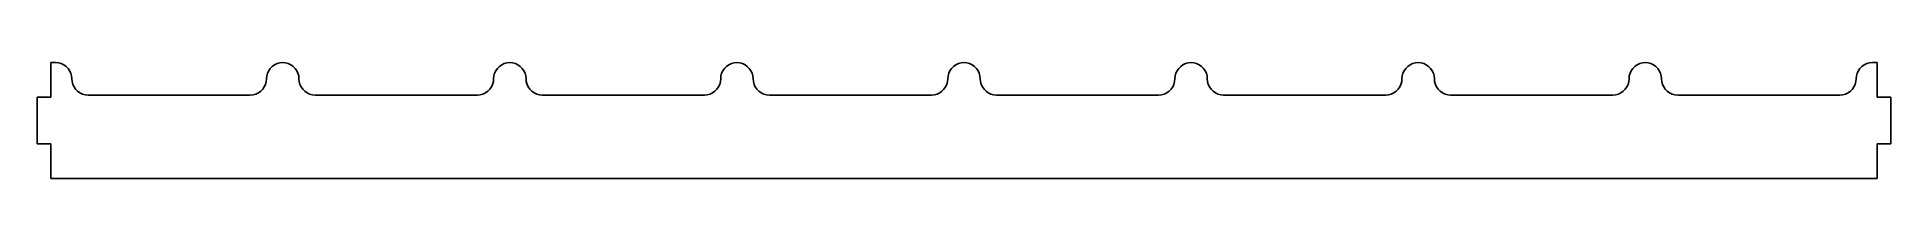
# Model space of a CAD drawing. Extents: x -397 to 3, y -18 to 8.
import ezdxf

# ---------------------------------------------------------------- set-up
doc = ezdxf.new("R2010")
doc.units = 0
doc.header["$MEASUREMENT"] = 0
doc.layers.add('Sketch5', color=7, linetype='Continuous')

msp = doc.modelspace()

# ---------------------------------------------------------------- linework, layer by layer
at = {"layer": 'Sketch5'}
for p, q in [((-394, 7.5, -2.99), (-394, 0.03, -2.99)), ((-393, 7.5, -2.99), (-394, 7.5, -2.99)), ((-392.39, 7.45, -2.99), (-393, 7.5, -2.99)), ((-391.8, 7.29, -2.99), (-392.39, 7.45, -2.99)), ((-391.25, 7.03, -2.99), (-391.8, 7.29, -2.99)), ((-390.75, 6.68, -2.99), (-391.25, 7.03, -2.99)), ((-390.32, 6.25, -2.99), (-390.75, 6.68, -2.99)), ((-389.97, 5.75, -2.99), (-390.32, 6.25, -2.99)), ((-389.71, 5.2, -2.99), (-389.97, 5.75, -2.99)), ((-389.55, 4.61, -2.99), (-389.71, 5.2, -2.99)), ((-389.5, 4, -2.99), (-389.55, 4.61, -2.99)), ((-389.45, 3.39, -2.99), (-389.5, 4, -2.99)), ((-347.5, 4, -2.99), (-347.55, 3.39, -2.99)), ((-347.45, 4.61, -2.99), (-347.5, 4, -2.99)), ((-347.29, 5.2, -2.99), (-347.45, 4.61, -2.99)), ((-347.03, 5.75, -2.99), (-347.29, 5.2, -2.99)), ((-346.68, 6.25, -2.99), (-347.03, 5.75, -2.99)), ((-346.25, 6.68, -2.99), (-346.68, 6.25, -2.99)), ((-345.75, 7.03, -2.99), (-346.25, 6.68, -2.99)), ((-345.2, 7.29, -2.99), (-345.75, 7.03, -2.99)), ((-344.61, 7.45, -2.99), (-345.2, 7.29, -2.99)), ((-344, 7.5, -2.99), (-344.61, 7.45, -2.99)), ((-343.39, 7.45, -2.99), (-344, 7.5, -2.99)), ((-342.8, 7.29, -2.99), (-343.39, 7.45, -2.99)), ((-342.25, 7.03, -2.99), (-342.8, 7.29, -2.99)), ((-341.75, 6.68, -2.99), (-342.25, 7.03, -2.99)), ((-341.32, 6.25, -2.99), (-341.75, 6.68, -2.99)), ((-340.97, 5.75, -2.99), (-341.32, 6.25, -2.99)), ((-340.71, 5.2, -2.99), (-340.97, 5.75, -2.99)), ((-340.55, 4.61, -2.99), (-340.71, 5.2, -2.99)), ((-340.5, 4, -2.99), (-340.55, 4.61, -2.99)), ((-340.45, 3.39, -2.99), (-340.5, 4, -2.99)), ((-298.5, 4, -2.99), (-298.55, 3.39, -2.99)), ((-298.45, 4.61, -2.99), (-298.5, 4, -2.99)), ((-298.29, 5.2, -2.99), (-298.45, 4.61, -2.99)), ((-298.03, 5.75, -2.99), (-298.29, 5.2, -2.99)), ((-297.68, 6.25, -2.99), (-298.03, 5.75, -2.99)), ((-297.25, 6.68, -2.99), (-297.68, 6.25, -2.99)), ((-296.75, 7.03, -2.99), (-297.25, 6.68, -2.99)), ((-296.2, 7.29, -2.99), (-296.75, 7.03, -2.99)), ((-295.61, 7.45, -2.99), (-296.2, 7.29, -2.99)), ((-295, 7.5, -2.99), (-295.61, 7.45, -2.99)), ((-294.39, 7.45, -2.99), (-295, 7.5, -2.99)), ((-293.8, 7.29, -2.99), (-294.39, 7.45, -2.99)), ((-293.25, 7.03, -2.99), (-293.8, 7.29, -2.99)), ((-292.75, 6.68, -2.99), (-293.25, 7.03, -2.99)), ((-292.32, 6.25, -2.99), (-292.75, 6.68, -2.99)), ((-291.97, 5.75, -2.99), (-292.32, 6.25, -2.99)), ((-291.71, 5.2, -2.99), (-291.97, 5.75, -2.99)), ((-291.55, 4.61, -2.99), (-291.71, 5.2, -2.99)), ((-291.5, 4, -2.99), (-291.55, 4.61, -2.99)), ((-291.45, 3.39, -2.99), (-291.5, 4, -2.99)), ((-249.5, 4, -2.99), (-249.55, 3.39, -2.99)), ((-249.45, 4.61, -2.99), (-249.5, 4, -2.99)), ((-249.29, 5.2, -2.99), (-249.45, 4.61, -2.99)), ((-249.03, 5.75, -2.99), (-249.29, 5.2, -2.99)), ((-248.68, 6.25, -2.99), (-249.03, 5.75, -2.99)), ((-248.25, 6.68, -2.99), (-248.68, 6.25, -2.99)), ((-247.75, 7.03, -2.99), (-248.25, 6.68, -2.99)), ((-247.2, 7.29, -2.99), (-247.75, 7.03, -2.99)), ((-246.61, 7.45, -2.99), (-247.2, 7.29, -2.99)), ((-246, 7.5, -2.99), (-246.61, 7.45, -2.99)), ((-245.39, 7.45, -2.99), (-246, 7.5, -2.99)), ((-244.8, 7.29, -2.99), (-245.39, 7.45, -2.99)), ((-244.25, 7.03, -2.99), (-244.8, 7.29, -2.99)), ((-243.75, 6.68, -2.99), (-244.25, 7.03, -2.99)), ((-243.32, 6.25, -2.99), (-243.75, 6.68, -2.99)), ((-242.97, 5.75, -2.99), (-243.32, 6.25, -2.99)), ((-242.71, 5.2, -2.99), (-242.97, 5.75, -2.99)), ((-242.55, 4.61, -2.99), (-242.71, 5.2, -2.99)), ((-242.5, 4, -2.99), (-242.55, 4.61, -2.99)), ((-242.45, 3.39, -2.99), (-242.5, 4, -2.99)), ((-200.5, 4, -2.99), (-200.55, 3.39, -2.99)), ((-200.45, 4.61, -2.99), (-200.5, 4, -2.99)), ((-200.29, 5.2, -2.99), (-200.45, 4.61, -2.99)), ((-200.03, 5.75, -2.99), (-200.29, 5.2, -2.99)), ((-199.68, 6.25, -2.99), (-200.03, 5.75, -2.99)), ((-199.25, 6.68, -2.99), (-199.68, 6.25, -2.99)), ((-198.75, 7.03, -2.99), (-199.25, 6.68, -2.99)), ((-198.2, 7.29, -2.99), (-198.75, 7.03, -2.99)), ((-197.61, 7.45, -2.99), (-198.2, 7.29, -2.99)), ((-197, 7.5, -2.99), (-197.61, 7.45, -2.99)), ((-196.39, 7.45, -2.99), (-197, 7.5, -2.99)), ((-195.8, 7.29, -2.99), (-196.39, 7.45, -2.99)), ((-195.25, 7.03, -2.99), (-195.8, 7.29, -2.99)), ((-194.75, 6.68, -2.99), (-195.25, 7.03, -2.99)), ((-194.32, 6.25, -2.99), (-194.75, 6.68, -2.99)), ((-193.97, 5.75, -2.99), (-194.32, 6.25, -2.99)), ((-193.71, 5.2, -2.99), (-193.97, 5.75, -2.99)), ((-193.55, 4.61, -2.99), (-193.71, 5.2, -2.99)), ((-193.5, 4, -2.99), (-193.55, 4.61, -2.99)), ((-193.45, 3.39, -2.99), (-193.5, 4, -2.99)), ((-151.5, 4, -2.99), (-151.55, 3.39, -2.99)), ((-151.45, 4.61, -2.99), (-151.5, 4, -2.99)), ((-151.29, 5.2, -2.99), (-151.45, 4.61, -2.99)), ((-151.03, 5.75, -2.99), (-151.29, 5.2, -2.99)), ((-150.68, 6.25, -2.99), (-151.03, 5.75, -2.99)), ((-150.25, 6.68, -2.99), (-150.68, 6.25, -2.99)), ((-149.75, 7.03, -2.99), (-150.25, 6.68, -2.99)), ((-149.2, 7.29, -2.99), (-149.75, 7.03, -2.99)), ((-148.61, 7.45, -2.99), (-149.2, 7.29, -2.99)), ((-148, 7.5, -2.99), (-148.61, 7.45, -2.99)), ((-147.39, 7.45, -2.99), (-148, 7.5, -2.99)), ((-146.8, 7.29, -2.99), (-147.39, 7.45, -2.99)), ((-146.25, 7.03, -2.99), (-146.8, 7.29, -2.99)), ((-145.75, 6.68, -2.99), (-146.25, 7.03, -2.99)), ((-145.32, 6.25, -2.99), (-145.75, 6.68, -2.99)), ((-144.97, 5.75, -2.99), (-145.32, 6.25, -2.99)), ((-144.71, 5.2, -2.99), (-144.97, 5.75, -2.99)), ((-144.55, 4.61, -2.99), (-144.71, 5.2, -2.99)), ((-144.5, 4, -2.99), (-144.55, 4.61, -2.99)), ((-144.45, 3.39, -2.99), (-144.5, 4, -2.99)), ((-102.5, 4, -2.99), (-102.55, 3.39, -2.99)), ((-102.45, 4.61, -2.99), (-102.5, 4, -2.99)), ((-102.29, 5.2, -2.99), (-102.45, 4.61, -2.99)), ((-102.03, 5.75, -2.99), (-102.29, 5.2, -2.99)), ((-101.68, 6.25, -2.99), (-102.03, 5.75, -2.99)), ((-101.25, 6.68, -2.99), (-101.68, 6.25, -2.99)), ((-100.75, 7.03, -2.99), (-101.25, 6.68, -2.99)), ((-100.2, 7.29, -2.99), (-100.75, 7.03, -2.99)), ((-99.61, 7.45, -2.99), (-100.2, 7.29, -2.99)), ((-99, 7.5, -2.99), (-99.61, 7.45, -2.99)), ((-98.39, 7.45, -2.99), (-99, 7.5, -2.99)), ((-97.8, 7.29, -2.99), (-98.39, 7.45, -2.99)), ((-97.25, 7.03, -2.99), (-97.8, 7.29, -2.99)), ((-96.75, 6.68, -2.99), (-97.25, 7.03, -2.99)), ((-96.32, 6.25, -2.99), (-96.75, 6.68, -2.99)), ((-95.97, 5.75, -2.99), (-96.32, 6.25, -2.99)), ((-95.71, 5.2, -2.99), (-95.97, 5.75, -2.99)), ((-95.55, 4.61, -2.99), (-95.71, 5.2, -2.99)), ((-95.5, 4, -2.99), (-95.55, 4.61, -2.99)), ((-95.45, 3.39, -2.99), (-95.5, 4, -2.99)), ((-53.5, 4, -2.99), (-53.55, 3.39, -2.99)), ((-53.45, 4.61, -2.99), (-53.5, 4, -2.99)), ((-53.29, 5.2, -2.99), (-53.45, 4.61, -2.99)), ((-53.03, 5.75, -2.99), (-53.29, 5.2, -2.99)), ((-52.68, 6.25, -2.99), (-53.03, 5.75, -2.99)), ((-52.25, 6.68, -2.99), (-52.68, 6.25, -2.99)), ((-51.75, 7.03, -2.99), (-52.25, 6.68, -2.99)), ((-51.2, 7.29, -2.99), (-51.75, 7.03, -2.99)), ((-50.61, 7.45, -2.99), (-51.2, 7.29, -2.99)), ((-50, 7.5, -2.99), (-50.61, 7.45, -2.99)), ((-49.39, 7.45, -2.99), (-50, 7.5, -2.99)), ((-48.8, 7.29, -2.99), (-49.39, 7.45, -2.99)), ((-48.25, 7.03, -2.99), (-48.8, 7.29, -2.99)), ((-47.75, 6.68, -2.99), (-48.25, 7.03, -2.99)), ((-47.32, 6.25, -2.99), (-47.75, 6.68, -2.99)), ((-46.97, 5.75, -2.99), (-47.32, 6.25, -2.99)), ((-46.71, 5.2, -2.99), (-46.97, 5.75, -2.99)), ((-46.55, 4.61, -2.99), (-46.71, 5.2, -2.99)), ((-46.5, 4, -2.99), (-46.55, 4.61, -2.99)), ((-46.45, 3.39, -2.99), (-46.5, 4, -2.99)), ((-4.5, 4, -2.99), (-4.55, 3.39, -2.99)), ((-4.45, 4.61, -2.99), (-4.5, 4, -2.99)), ((-4.29, 5.2, -2.99), (-4.45, 4.61, -2.99)), ((-4.03, 5.75, -2.99), (-4.29, 5.2, -2.99)), ((-3.68, 6.25, -2.99), (-4.03, 5.75, -2.99)), ((-3.25, 6.68, -2.99), (-3.68, 6.25, -2.99)), ((-2.75, 7.03, -2.99), (-3.25, 6.68, -2.99)), ((-2.2, 7.29, -2.99), (-2.75, 7.03, -2.99)), ((-1.61, 7.45, -2.99), (-2.2, 7.29, -2.99)), ((-1, 7.5, -2.99), (-1.61, 7.45, -2.99)), ((0, 7.5, -2.99), (-1, 7.5, -2.99)), ((0, 7.47, -2.99), (0, 7.5, -2.99)), ((0, 0, -2.99), (0, 7.47, -2.99)), ((-394, 0.03, -2.99), (-394, 0, -2.99)), ((-389.29, 2.8, -2.99), (-389.45, 3.39, -2.99)), ((-389.03, 2.25, -2.99), (-389.29, 2.8, -2.99)), ((-388.68, 1.75, -2.99), (-389.03, 2.25, -2.99)), ((-388.25, 1.32, -2.99), (-388.68, 1.75, -2.99)), ((-387.75, 0.97, -2.99), (-388.25, 1.32, -2.99)), ((-387.2, 0.71, -2.99), (-387.75, 0.97, -2.99)), ((-386.61, 0.55, -2.99), (-387.2, 0.71, -2.99)), ((-386, 0.5, -2.99), (-386.61, 0.55, -2.99)), ((-385.88, 0.5, -2.99), (-386, 0.5, -2.99)), ((-351, 0.5, -2.99), (-385.88, 0.5, -2.99)), ((-350.39, 0.55, -2.99), (-351, 0.5, -2.99)), ((-349.8, 0.71, -2.99), (-350.39, 0.55, -2.99)), ((-349.25, 0.97, -2.99), (-349.8, 0.71, -2.99)), ((-348.75, 1.32, -2.99), (-349.25, 0.97, -2.99)), ((-348.32, 1.75, -2.99), (-348.75, 1.32, -2.99)), ((-347.97, 2.25, -2.99), (-348.32, 1.75, -2.99)), ((-347.71, 2.8, -2.99), (-347.97, 2.25, -2.99)), ((-347.55, 3.39, -2.99), (-347.71, 2.8, -2.99)), ((-340.29, 2.8, -2.99), (-340.45, 3.39, -2.99)), ((-340.03, 2.25, -2.99), (-340.29, 2.8, -2.99)), ((-339.68, 1.75, -2.99), (-340.03, 2.25, -2.99)), ((-339.25, 1.32, -2.99), (-339.68, 1.75, -2.99)), ((-338.75, 0.97, -2.99), (-339.25, 1.32, -2.99)), ((-338.2, 0.71, -2.99), (-338.75, 0.97, -2.99)), ((-337.61, 0.55, -2.99), (-338.2, 0.71, -2.99)), ((-337, 0.5, -2.99), (-337.61, 0.55, -2.99)), ((-336.88, 0.5, -2.99), (-337, 0.5, -2.99)), ((-302, 0.5, -2.99), (-336.88, 0.5, -2.99)), ((-301.39, 0.55, -2.99), (-302, 0.5, -2.99)), ((-300.8, 0.71, -2.99), (-301.39, 0.55, -2.99)), ((-300.25, 0.97, -2.99), (-300.8, 0.71, -2.99)), ((-299.75, 1.32, -2.99), (-300.25, 0.97, -2.99)), ((-299.32, 1.75, -2.99), (-299.75, 1.32, -2.99)), ((-298.97, 2.25, -2.99), (-299.32, 1.75, -2.99)), ((-298.71, 2.8, -2.99), (-298.97, 2.25, -2.99)), ((-298.55, 3.39, -2.99), (-298.71, 2.8, -2.99)), ((-291.29, 2.8, -2.99), (-291.45, 3.39, -2.99)), ((-291.03, 2.25, -2.99), (-291.29, 2.8, -2.99)), ((-290.68, 1.75, -2.99), (-291.03, 2.25, -2.99)), ((-290.25, 1.32, -2.99), (-290.68, 1.75, -2.99)), ((-289.75, 0.97, -2.99), (-290.25, 1.32, -2.99)), ((-289.2, 0.71, -2.99), (-289.75, 0.97, -2.99)), ((-288.61, 0.55, -2.99), (-289.2, 0.71, -2.99)), ((-288, 0.5, -2.99), (-288.61, 0.55, -2.99)), ((-287.88, 0.5, -2.99), (-288, 0.5, -2.99)), ((-253, 0.5, -2.99), (-287.88, 0.5, -2.99)), ((-252.39, 0.55, -2.99), (-253, 0.5, -2.99)), ((-251.8, 0.71, -2.99), (-252.39, 0.55, -2.99)), ((-251.25, 0.97, -2.99), (-251.8, 0.71, -2.99)), ((-250.75, 1.32, -2.99), (-251.25, 0.97, -2.99)), ((-250.32, 1.75, -2.99), (-250.75, 1.32, -2.99)), ((-249.97, 2.25, -2.99), (-250.32, 1.75, -2.99)), ((-249.71, 2.8, -2.99), (-249.97, 2.25, -2.99)), ((-249.55, 3.39, -2.99), (-249.71, 2.8, -2.99)), ((-242.29, 2.8, -2.99), (-242.45, 3.39, -2.99)), ((-242.03, 2.25, -2.99), (-242.29, 2.8, -2.99)), ((-241.68, 1.75, -2.99), (-242.03, 2.25, -2.99)), ((-241.25, 1.32, -2.99), (-241.68, 1.75, -2.99)), ((-240.75, 0.97, -2.99), (-241.25, 1.32, -2.99)), ((-240.2, 0.71, -2.99), (-240.75, 0.97, -2.99)), ((-239.61, 0.55, -2.99), (-240.2, 0.71, -2.99)), ((-239, 0.5, -2.99), (-239.61, 0.55, -2.99)), ((-238.88, 0.5, -2.99), (-239, 0.5, -2.99)), ((-204, 0.5, -2.99), (-238.88, 0.5, -2.99)), ((-203.39, 0.55, -2.99), (-204, 0.5, -2.99)), ((-202.8, 0.71, -2.99), (-203.39, 0.55, -2.99)), ((-202.25, 0.97, -2.99), (-202.8, 0.71, -2.99)), ((-201.75, 1.32, -2.99), (-202.25, 0.97, -2.99)), ((-201.32, 1.75, -2.99), (-201.75, 1.32, -2.99)), ((-200.97, 2.25, -2.99), (-201.32, 1.75, -2.99)), ((-200.71, 2.8, -2.99), (-200.97, 2.25, -2.99)), ((-200.55, 3.39, -2.99), (-200.71, 2.8, -2.99)), ((-193.29, 2.8, -2.99), (-193.45, 3.39, -2.99)), ((-193.03, 2.25, -2.99), (-193.29, 2.8, -2.99)), ((-192.68, 1.75, -2.99), (-193.03, 2.25, -2.99)), ((-192.25, 1.32, -2.99), (-192.68, 1.75, -2.99)), ((-191.75, 0.97, -2.99), (-192.25, 1.32, -2.99)), ((-191.2, 0.71, -2.99), (-191.75, 0.97, -2.99)), ((-190.61, 0.55, -2.99), (-191.2, 0.71, -2.99)), ((-190, 0.5, -2.99), (-190.61, 0.55, -2.99)), ((-189.88, 0.5, -2.99), (-190, 0.5, -2.99)), ((-155, 0.5, -2.99), (-189.88, 0.5, -2.99)), ((-154.39, 0.55, -2.99), (-155, 0.5, -2.99)), ((-153.8, 0.71, -2.99), (-154.39, 0.55, -2.99)), ((-153.25, 0.97, -2.99), (-153.8, 0.71, -2.99)), ((-152.75, 1.32, -2.99), (-153.25, 0.97, -2.99)), ((-152.32, 1.75, -2.99), (-152.75, 1.32, -2.99)), ((-151.97, 2.25, -2.99), (-152.32, 1.75, -2.99)), ((-151.71, 2.8, -2.99), (-151.97, 2.25, -2.99)), ((-151.55, 3.39, -2.99), (-151.71, 2.8, -2.99)), ((-144.29, 2.8, -2.99), (-144.45, 3.39, -2.99)), ((-144.03, 2.25, -2.99), (-144.29, 2.8, -2.99)), ((-143.68, 1.75, -2.99), (-144.03, 2.25, -2.99)), ((-143.25, 1.32, -2.99), (-143.68, 1.75, -2.99)), ((-142.75, 0.97, -2.99), (-143.25, 1.32, -2.99)), ((-142.2, 0.71, -2.99), (-142.75, 0.97, -2.99)), ((-141.61, 0.55, -2.99), (-142.2, 0.71, -2.99)), ((-141, 0.5, -2.99), (-141.61, 0.55, -2.99)), ((-140.88, 0.5, -2.99), (-141, 0.5, -2.99)), ((-106, 0.5, -2.99), (-140.88, 0.5, -2.99)), ((-105.39, 0.55, -2.99), (-106, 0.5, -2.99)), ((-104.8, 0.71, -2.99), (-105.39, 0.55, -2.99)), ((-104.25, 0.97, -2.99), (-104.8, 0.71, -2.99)), ((-103.75, 1.32, -2.99), (-104.25, 0.97, -2.99)), ((-103.32, 1.75, -2.99), (-103.75, 1.32, -2.99)), ((-102.97, 2.25, -2.99), (-103.32, 1.75, -2.99)), ((-102.71, 2.8, -2.99), (-102.97, 2.25, -2.99)), ((-102.55, 3.39, -2.99), (-102.71, 2.8, -2.99)), ((-95.29, 2.8, -2.99), (-95.45, 3.39, -2.99)), ((-95.03, 2.25, -2.99), (-95.29, 2.8, -2.99)), ((-94.68, 1.75, -2.99), (-95.03, 2.25, -2.99)), ((-94.25, 1.32, -2.99), (-94.68, 1.75, -2.99)), ((-93.75, 0.97, -2.99), (-94.25, 1.32, -2.99)), ((-93.2, 0.71, -2.99), (-93.75, 0.97, -2.99)), ((-92.61, 0.55, -2.99), (-93.2, 0.71, -2.99)), ((-92, 0.5, -2.99), (-92.61, 0.55, -2.99)), ((-91.88, 0.5, -2.99), (-92, 0.5, -2.99)), ((-57, 0.5, -2.99), (-91.88, 0.5, -2.99)), ((-56.39, 0.55, -2.99), (-57, 0.5, -2.99)), ((-55.8, 0.71, -2.99), (-56.39, 0.55, -2.99)), ((-55.25, 0.97, -2.99), (-55.8, 0.71, -2.99)), ((-54.75, 1.32, -2.99), (-55.25, 0.97, -2.99)), ((-54.32, 1.75, -2.99), (-54.75, 1.32, -2.99)), ((-53.97, 2.25, -2.99), (-54.32, 1.75, -2.99)), ((-53.71, 2.8, -2.99), (-53.97, 2.25, -2.99)), ((-53.55, 3.39, -2.99), (-53.71, 2.8, -2.99)), ((-46.29, 2.8, -2.99), (-46.45, 3.39, -2.99)), ((-46.03, 2.25, -2.99), (-46.29, 2.8, -2.99)), ((-45.68, 1.75, -2.99), (-46.03, 2.25, -2.99)), ((-45.25, 1.32, -2.99), (-45.68, 1.75, -2.99)), ((-44.75, 0.97, -2.99), (-45.25, 1.32, -2.99)), ((-44.2, 0.71, -2.99), (-44.75, 0.97, -2.99)), ((-43.61, 0.55, -2.99), (-44.2, 0.71, -2.99)), ((-43, 0.5, -2.99), (-43.61, 0.55, -2.99)), ((-42.88, 0.5, -2.99), (-43, 0.5, -2.99)), ((-8, 0.5, -2.99), (-42.88, 0.5, -2.99)), ((-7.39, 0.55, -2.99), (-8, 0.5, -2.99)), ((-6.8, 0.71, -2.99), (-7.39, 0.55, -2.99)), ((-6.25, 0.97, -2.99), (-6.8, 0.71, -2.99)), ((-5.75, 1.32, -2.99), (-6.25, 0.97, -2.99)), ((-5.32, 1.75, -2.99), (-5.75, 1.32, -2.99)), ((-4.97, 2.25, -2.99), (-5.32, 1.75, -2.99)), ((-4.71, 2.8, -2.99), (-4.97, 2.25, -2.99)), ((-4.55, 3.39, -2.99), (-4.71, 2.8, -2.99)), ((0.01, 0, -2.99), (0, 0, -2.99)), ((3, 0, -2.99), (0.01, 0, -2.99)), ((3, -0.03, -2.99), (3, 0, -2.99)), ((-397, 0, -2.99), (-397, -9.97, -2.99)), ((-396.99, 0, -2.99), (-397, 0, -2.99)), ((-394, 0, -2.99), (-396.99, 0, -2.99)), ((3, -10, -2.99), (3, -0.03, -2.99)), ((-397, -9.97, -2.99), (-397, -10, -2.99)), ((-397, -10, -2.99), (-394.01, -10, -2.99)), ((-394.01, -10, -2.99), (-394, -10, -2.99)), ((-394, -10, -2.99), (-394, -17.47, -2.99)), ((0, -10, -2.99), (2.99, -10, -2.99)), ((0, -10.03, -2.99), (0, -10, -2.99)), ((0, -17.5, -2.99), (0, -10.03, -2.99)), ((2.99, -10, -2.99), (3, -10, -2.99)), ((-394, -17.47, -2.99), (-394, -17.5, -2.99)), ((-394, -17.5, -2.99), (-1.31, -17.5, -2.99)), ((-1.31, -17.5, -2.99), (0, -17.5, -2.99))]:
    msp.add_line(p, q, dxfattribs=at)

doc.saveas('drawing.dxf')
